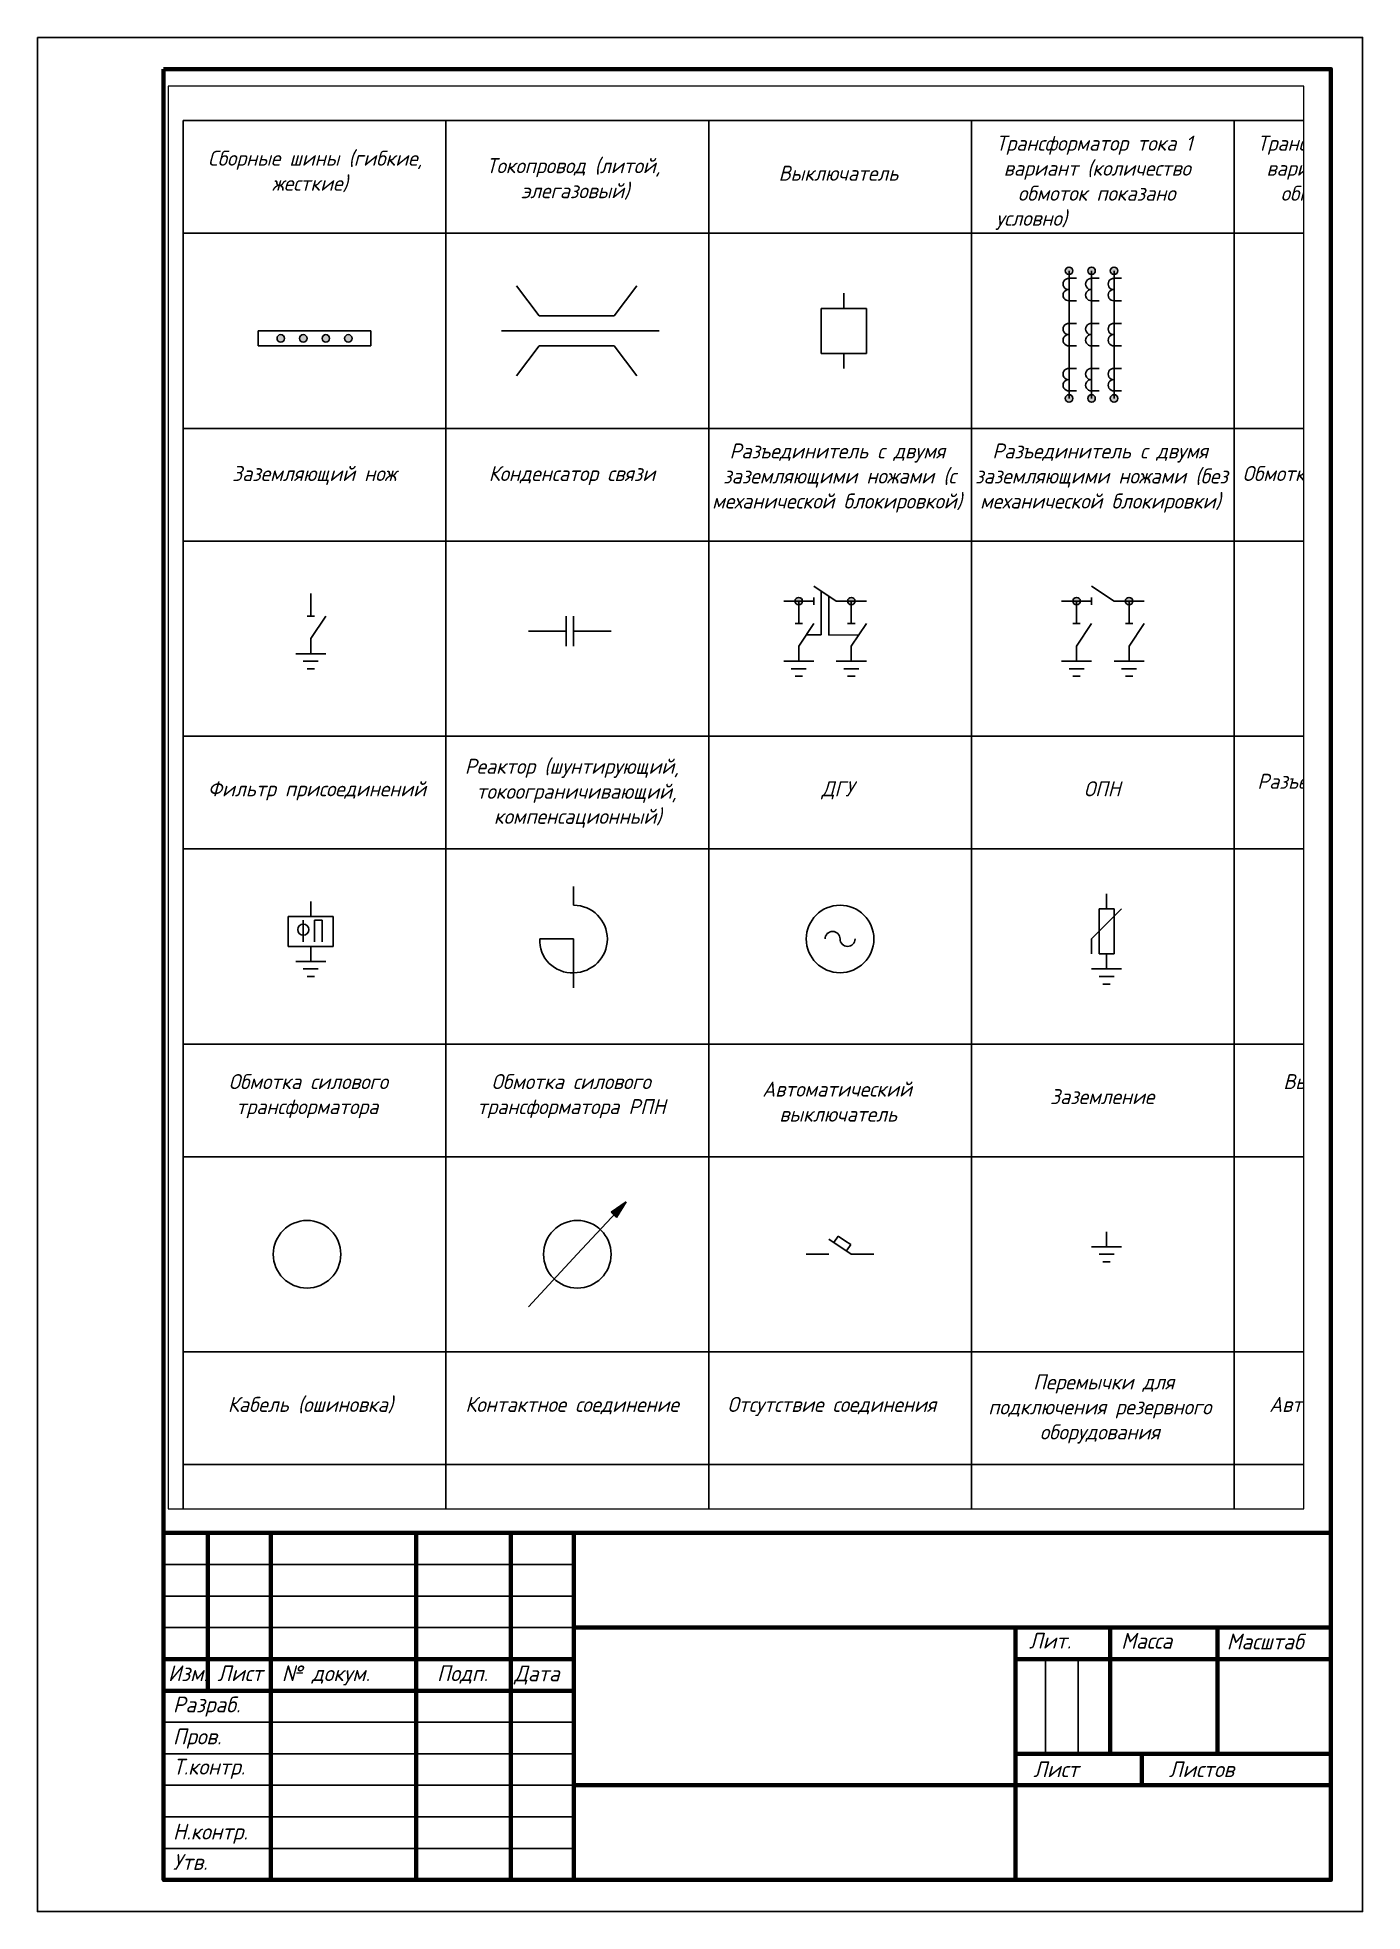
# Paper-space layout 'А4' of a CAD drawing. Header units: millimetres. Extents: x -1 to 209, y -1 to 296.
# The model-space entities are those that its viewports show. They can reach past a viewport. Long polylines and large blocks are cut down to what shows.
import ezdxf

# ---------------------------------------------------------------- set-up
doc = ezdxf.new("R2010")
doc.units = ezdxf.units.MM
doc.linetypes.add('JIS_02_2.0', pattern=[3, 2, -1])
doc.layers.get('Defpoints').update_dxf_attribs({"color": 52})
doc.layers.add('вспомогательные линии', color=11, linetype='Continuous', lineweight=30, transparency=0.5)
for name, color, linetype, lineweight in [('основные линии', 250, 'Continuous', 80), ('рамка-основные линии', 50, 'Continuous', 80), ('рамка-тонкие линии', 160, 'Continuous', 30), ('штриховые линии', 250, 'JIS_02_2.0', 30)]:
    doc.layers.add(name, color=color, linetype=linetype, lineweight=lineweight)
doc.layers.add('текст', color=170, linetype='Continuous')
doc.styles.add('стиль 2.5 ГОСТ', font='GOST type B.ttf', dxfattribs={"oblique": 15, "height": 2.5})
doc.styles.add('стиль 5 ГОСТ', font='GOST type B.ttf', dxfattribs={"oblique": 15, "height": 5})

msp = doc.modelspace()

# ---------------------------------------------------------------- hatches: boundary and pattern name
at = {"layer": 'основные линии', "lineweight": 30}
h = msp.add_hatch(color=256, dxfattribs=at)
h.dxf.hatch_style = 1
h.paths.add_polyline_path([(-90107.5, 133090, 1), (-90112.5, 133090, 1)])
h.paths.add_polyline_path([(-90092.5, 133090, 1), (-90097.5, 133090, 1)])
h.paths.add_polyline_path([(-90077.5, 133090, 1), (-90082.5, 133090, 1)])
h.paths.add_polyline_path([(-90107.5, 133175, 1), (-90112.5, 133175, 1)])
h.paths.add_polyline_path([(-90097.5, 133175, 1), (-90092.5, 133175, 1)])
h.paths.add_polyline_path([(-90082.5, 133175, 1), (-90077.5, 133175, 1)])
h = msp.add_hatch(color=256, dxfattribs=at)
h.dxf.hatch_style = 1
h.paths.add_polyline_path([(-90632.5, 133130, 1), (-90637.5, 133130, 1)])
h.paths.add_polyline_path([(-90617.5, 133130, 1), (-90622.5, 133130, 1)])
h.paths.add_polyline_path([(-90602.5, 133130, 1), (-90607.5, 133130, 1)])
h.paths.add_polyline_path([(-90587.5, 133130, 1), (-90592.5, 133130, 1)])
h = msp.add_hatch(color=256, dxfattribs=at)
h.dxf.hatch_style = 1
h.paths.add_polyline_path([(-90292.5, 132955), (-90290, 132955), (-90287.5, 132955, 1)])
h.paths.add_polyline_path([(-90287.5, 132955), (-90290, 132955), (-90290, 132952.5, 0.414214)])
h.paths.add_polyline_path([(-90290, 132955), (-90292.5, 132955, 0.414214), (-90290, 132952.5)])
h.paths.add_polyline_path([(-90257.5, 132955), (-90255, 132955), (-90252.5, 132955, 1)])
h.paths.add_polyline_path([(-90255, 132955), (-90257.5, 132955, 0.414214), (-90255, 132952.5)])
h.paths.add_polyline_path([(-90252.5, 132955), (-90255, 132955), (-90255, 132952.5, 0.414214)])
h = msp.add_hatch(color=256, dxfattribs=at)
h.dxf.hatch_style = 1
h.paths.add_polyline_path([(-90107.5, 132955), (-90105, 132955), (-90102.5, 132955, 1)])
h.paths.add_polyline_path([(-90102.5, 132955), (-90105, 132955), (-90105, 132952.5, 0.414214)])
h.paths.add_polyline_path([(-90105, 132955), (-90107.5, 132955, 0.414214), (-90105, 132952.5)])
h.paths.add_polyline_path([(-90072.5, 132955), (-90070, 132955), (-90067.5, 132955, 1)])
h.paths.add_polyline_path([(-90070, 132955), (-90072.5, 132955, 0.414214), (-90070, 132952.5)])
h.paths.add_polyline_path([(-90067.5, 132955), (-90070, 132955), (-90070, 132952.5, 0.414214)])
h = msp.add_hatch(color=256, dxfattribs=at)
h.dxf.hatch_style = 1
h.paths.add_polyline_path([(-90405, 132555), (-90414.9, 132548), (-90413.2, 132546.2)])
h.paths.add_polyline_path([(-90405, 132555), (-90413.2, 132546.2), (-90411.4, 132544.4)])

# ---------------------------------------------------------------- linework, layer by layer
at = {"layer": 'вспомогательные линии', "lineweight": 30}
for q in [(-90414.9, 132548), (-90411.4, 132544.4)]:
    msp.add_line((-90413.2, 132546.2), q, dxfattribs=at)
at = {"layer": 'основные линии', "lineweight": 30}
for p, q in [((-90462.9, 133145), (-90477.9, 133165)), ((-90412.9, 133145), (-90397.9, 133165)), ((-90110, 133175), (-90110, 133090)), ((-90105, 133170), (-90110, 133170)), ((-90110, 133170), (-90110, 133162.5)), ((-90095, 133175), (-90095, 133090)), ((-90090, 133170), (-90095, 133170)), ((-90080, 133090), (-90080, 133175)), ((-90075, 133170), (-90080, 133170)), ((-90260, 133150), (-90260, 133160)), ((-90105, 133155), (-90110, 133155)), ((-90090, 133155), (-90095, 133155)), ((-90075, 133155), (-90080, 133155)), ((-90462.9, 133145), (-90412.9, 133145)), ((-90275, 133135), (-90275, 133150)), ((-90275, 133150), (-90245, 133150)), ((-90245, 133150), (-90245, 133120)), ((-90105, 133140), (-90110, 133140)), ((-90090, 133140), (-90095, 133140)), ((-90075, 133140), (-90080, 133140)), ((-90650, 133135), (-90650, 133125)), ((-90575, 133135), (-90650, 133135)), ((-90575, 133125), (-90575, 133135)), ((-90487.9, 133135), (-90382.9, 133135)), ((-90275, 133120), (-90275, 133135)), ((-90650, 133125), (-90575, 133125)), ((-90462.9, 133125), (-90477.9, 133105)), ((-90462.9, 133125), (-90412.9, 133125)), ((-90412.9, 133125), (-90397.9, 133105)), ((-90245, 133120), (-90275, 133120)), ((-90260, 133120), (-90260, 133110)), ((-90105, 133125), (-90110, 133125)), ((-90090, 133125), (-90095, 133125)), ((-90075, 133125), (-90080, 133125)), ((-90105, 133110), (-90110, 133110)), ((-90090, 133110), (-90095, 133110)), ((-90075, 133110), (-90080, 133110)), ((-90105, 133095), (-90110, 133095)), ((-90090, 133095), (-90095, 133095)), ((-90075, 133095), (-90080, 133095)), ((-90265, 132955), (-90280, 132965)), ((-90080, 132955), (-90095, 132965)), ((-90615, 132960), (-90615, 132945)), ((-90300, 132955), (-90290, 132955)), ((-90290, 132955), (-90280, 132955)), ((-90290, 132955), (-90290, 132940)), ((-90280, 132955), (-90280, 132957.5)), ((-90280, 132955), (-90280, 132952.5)), ((-90265, 132955), (-90255, 132955)), ((-90255, 132955), (-90245, 132955)), ((-90255, 132955), (-90255, 132940)), ((-90115, 132955), (-90105, 132955)), ((-90105, 132955), (-90095, 132955)), ((-90105, 132955), (-90105, 132940)), ((-90095, 132955), (-90095, 132957.5)), ((-90095, 132955), (-90095, 132952.5)), ((-90080, 132955), (-90070, 132955)), ((-90070, 132955), (-90060, 132955)), ((-90070, 132955), (-90070, 132940)), ((-90615, 132945), (-90617.5, 132945)), ((-90615, 132945), (-90612.5, 132945)), ((-90615, 132930), (-90605, 132945)), ((-90445, 132935), (-90445, 132945)), ((-90440, 132925), (-90440, 132945)), ((-90290, 132940), (-90292.5, 132940)), ((-90290, 132940), (-90287.5, 132940)), ((-90290, 132925), (-90280, 132940)), ((-90255, 132940), (-90257.5, 132940)), ((-90255, 132940), (-90252.5, 132940)), ((-90255, 132925), (-90245, 132940)), ((-90105, 132940), (-90107.5, 132940)), ((-90105, 132940), (-90102.5, 132940)), ((-90105, 132925), (-90095, 132940)), ((-90070, 132940), (-90072.5, 132940)), ((-90070, 132940), (-90067.5, 132940)), ((-90070, 132925), (-90060, 132940)), ((-90615, 132930), (-90615, 132920)), ((-90470, 132935), (-90445, 132935)), ((-90445, 132935), (-90445, 132925)), ((-90440, 132935), (-90415, 132935)), ((-90615, 132920), (-90625, 132920)), ((-90620, 132915), (-90610, 132915)), ((-90615, 132920), (-90605, 132920)), ((-90290, 132915), (-90300, 132915)), ((-90290, 132925), (-90290, 132915)), ((-90290, 132915), (-90280, 132915)), ((-90255, 132915), (-90265, 132915)), ((-90255, 132925), (-90255, 132915)), ((-90255, 132915), (-90245, 132915)), ((-90105, 132915), (-90115, 132915)), ((-90105, 132925), (-90105, 132915)), ((-90105, 132915), (-90095, 132915)), ((-90070, 132915), (-90080, 132915)), ((-90070, 132925), (-90070, 132915)), ((-90070, 132915), (-90060, 132915)), ((-90615, 132910), (-90617.5, 132910)), ((-90615, 132910), (-90612.5, 132910)), ((-90290, 132910), (-90295, 132910)), ((-90290, 132905), (-90292.5, 132905)), ((-90290, 132910), (-90285, 132910)), ((-90290, 132905), (-90287.5, 132905)), ((-90255, 132910), (-90260, 132910)), ((-90255, 132905), (-90257.5, 132905)), ((-90255, 132910), (-90250, 132910)), ((-90255, 132905), (-90252.5, 132905)), ((-90105, 132910), (-90110, 132910)), ((-90105, 132905), (-90107.5, 132905)), ((-90105, 132910), (-90100, 132910)), ((-90105, 132905), (-90102.5, 132905)), ((-90070, 132910), (-90075, 132910)), ((-90070, 132905), (-90072.5, 132905)), ((-90070, 132910), (-90065, 132910)), ((-90070, 132905), (-90067.5, 132905)), ((-90440, 132765), (-90440, 132752.5)), ((-90615, 132745), (-90615, 132755)), ((-90085, 132760), (-90085, 132750)), ((-90630, 132745), (-90630, 132725)), ((-90615, 132745), (-90630, 132745)), ((-90620, 132740), (-90620, 132742.5)), ((-90620, 132740), (-90620, 132728)), ((-90600, 132745), (-90615, 132745)), ((-90612.5, 132740), (-90612.5, 132742.5)), ((-90612.5, 132742.5), (-90607.5, 132742.5)), ((-90612.5, 132740), (-90612.5, 132728)), ((-90607.5, 132742.5), (-90607.5, 132728)), ((-90600, 132725), (-90600, 132745)), ((-90095, 132730), (-90075, 132750)), ((-90090, 132720), (-90090, 132750)), ((-90090, 132750), (-90085, 132750)), ((-90085, 132750), (-90080, 132750)), ((-90080, 132750), (-90080, 132720)), ((-90440, 132730), (-90462.5, 132730)), ((-90440, 132730), (-90440, 132707.5)), ((-90095, 132720), (-90095, 132730)), ((-90630, 132725), (-90615, 132725)), ((-90615, 132715), (-90625, 132715)), ((-90615, 132725), (-90615, 132715)), ((-90615, 132725), (-90600, 132725)), ((-90615, 132715), (-90605, 132715)), ((-90085, 132720), (-90090, 132720)), ((-90080, 132720), (-90085, 132720)), ((-90085, 132720), (-90085, 132710)), ((-90615, 132710), (-90620, 132710)), ((-90615, 132705), (-90617.5, 132705)), ((-90615, 132710), (-90610, 132710)), ((-90615, 132705), (-90612.5, 132705)), ((-90440, 132707.5), (-90440, 132697.5)), ((-90085, 132710), (-90095, 132710)), ((-90090, 132705), (-90080, 132705)), ((-90085, 132710), (-90075, 132710)), ((-90085, 132700), (-90087.5, 132700)), ((-90085, 132700), (-90082.5, 132700)), ((-90437.5, 132520), (-90405, 132555)), ((-90405, 132555), (-90414.9, 132548)), ((-90411.4, 132544.4), (-90405, 132555)), ((-90414.9, 132548), (-90411.4, 132544.4)), ((-90255, 132520), (-90270, 132530)), ((-90263.7, 132532), (-90266.7, 132527.8)), ((-90259.5, 132529.2), (-90263.7, 132532)), ((-90259.5, 132529.2), (-90255.4, 132526.4)), ((-90255.4, 132526.4), (-90258.3, 132522.2)), ((-90085, 132535), (-90085, 132525)), ((-90437.5, 132520), (-90470, 132485)), ((-90285, 132520), (-90270, 132520)), ((-90255, 132520), (-90240, 132520)), ((-90085, 132525), (-90095, 132525)), ((-90090, 132520), (-90080, 132520)), ((-90085, 132515), (-90087.5, 132515)), ((-90085, 132525), (-90075, 132525)), ((-90085, 132515), (-90082.5, 132515))]:
    msp.add_line(p, q, dxfattribs=at)
for centre, radius in [((-90110, 133175), 2.5), ((-90095, 133175), 2.5), ((-90080, 133175), 2.5), ((-90635, 133130), 2.5), ((-90620, 133130), 2.5), ((-90605, 133130), 2.5), ((-90590, 133130), 2.5), ((-90110, 133090), 2.5), ((-90095, 133090), 2.5), ((-90080, 133090), 2.5), ((-90290, 132955), 2.5), ((-90255, 132955), 2.5), ((-90105, 132955), 2.5), ((-90070, 132955), 2.5), ((-90262.5, 132730), 22.5), ((-90620, 132736.2), 3.75), ((-90617.5, 132520), 22.5), ((-90437.5, 132520), 22.5)]:
    msp.add_circle(centre, radius, dxfattribs=at)
for centre, radius, start, end in [((-90110.2, 133166.2), 3.76, 86.6453, 273.3547), ((-90095.2, 133166.2), 3.76, 86.6453, 273.3547), ((-90080.2, 133166.2), 3.76, 86.6453, 273.3547), ((-90110.2, 133158.8), 3.76, 86.6453, 273.3547), ((-90095.2, 133158.8), 3.76, 86.6453, 273.3547), ((-90080.2, 133158.8), 3.76, 86.6453, 273.3547), ((-90110.2, 133136.2), 3.76, 86.6453, 273.3547), ((-90095.2, 133136.2), 3.76, 86.6453, 273.3547), ((-90080.2, 133136.2), 3.76, 86.6453, 273.3547), ((-90110.2, 133128.8), 3.76, 86.6453, 273.3547), ((-90095.2, 133128.8), 3.76, 86.6453, 273.3547), ((-90080.2, 133128.8), 3.76, 86.6453, 273.3547), ((-90110.2, 133106.2), 3.76, 86.6453, 273.3547), ((-90110.2, 133098.8), 3.76, 86.6453, 273.3547), ((-90095.2, 133106.2), 3.76, 86.6453, 273.3547), ((-90095.2, 133098.8), 3.76, 86.6453, 273.3547), ((-90080.2, 133106.2), 3.76, 86.6453, 273.3547), ((-90080.2, 133098.8), 3.76, 86.6453, 273.3547), ((-90440, 132730), 22.5, 270, 90), ((-90441.2, 132728.8), 21.3, 176.6335, 273.3665), ((-90267.5, 132730), 5, 0, 180), ((-90257.5, 132730), 5, 180, 0)]:
    msp.add_arc(centre, radius, start, end, dxfattribs=at)
at = {"layer": 'рамка-тонкие линии', "lineweight": 30}
for p, q in [((-90700, 133200), (-90700, 133275)), ((-90700, 133275), (-90525, 133275)), ((-90525, 133275), (-90525, 133200)), ((-90525, 133275), (-90350, 133275)), ((-90350, 133275), (-90350, 133200)), ((-90350, 133275), (-90175, 133275)), ((-90175, 133275), (-90175, 133200)), ((-90175, 133275), (-89825, 133275)), ((-90000, 133200), (-90000, 133275)), ((-90700, 133200), (-90700, 133070)), ((-90525, 133200), (-90700, 133200)), ((-90525, 133070), (-90525, 133200)), ((-90525, 133200), (-90350, 133200)), ((-90350, 133200), (-90350, 133070)), ((-90175, 133200), (-90350, 133200)), ((-90175, 133070), (-90175, 133200)), ((-90175, 133200), (-90000, 133200)), ((-90000, 133200), (-90000, 133070)), ((-89825, 133200), (-90000, 133200)), ((-90700, 133070), (-90525, 133070)), ((-90700, 132995), (-90700, 133070)), ((-90700, 133070), (-90525, 133070)), ((-90350, 133070), (-90525, 133070)), ((-90525, 133070), (-90525, 132995)), ((-90525, 133070), (-90350, 133070)), ((-90350, 133070), (-90175, 133070)), ((-90350, 133070), (-90350, 132995)), ((-90350, 133070), (-90175, 133070)), ((-90000, 133070), (-90175, 133070)), ((-90175, 133070), (-90175, 132995)), ((-90175, 133070), (-89825, 133070)), ((-90000, 133070), (-89825, 133070)), ((-90000, 132995), (-90000, 133070)), ((-90700, 132995), (-90700, 132865)), ((-90525, 132995), (-90700, 132995)), ((-90525, 132865), (-90525, 132995)), ((-90525, 132995), (-90350, 132995)), ((-90350, 132995), (-90350, 132865)), ((-90175, 132995), (-90350, 132995)), ((-90175, 132865), (-90175, 132995)), ((-90175, 132995), (-90000, 132995)), ((-90000, 132995), (-90000, 132865)), ((-89825, 132995), (-90000, 132995)), ((-90700, 132865), (-90525, 132865)), ((-90700, 132790), (-90700, 132865)), ((-90700, 132865), (-90525, 132865)), ((-90350, 132865), (-90525, 132865)), ((-90525, 132865), (-90525, 132790)), ((-90525, 132865), (-90350, 132865)), ((-90350, 132865), (-90175, 132865)), ((-90350, 132865), (-90350, 132790)), ((-90350, 132865), (-90175, 132865)), ((-90000, 132865), (-90175, 132865)), ((-90175, 132865), (-90175, 132790)), ((-90175, 132865), (-89825, 132865)), ((-90000, 132865), (-89825, 132865)), ((-90000, 132790), (-90000, 132865)), ((-90700, 132790), (-90700, 132660)), ((-90525, 132790), (-90700, 132790)), ((-90525, 132660), (-90525, 132790)), ((-90525, 132790), (-90350, 132790)), ((-90350, 132790), (-90350, 132660)), ((-90175, 132790), (-90350, 132790)), ((-90175, 132660), (-90175, 132790)), ((-90175, 132790), (-90000, 132790)), ((-90000, 132790), (-90000, 132660)), ((-89825, 132790), (-90000, 132790)), ((-90700, 132660), (-90525, 132660)), ((-90700, 132585), (-90700, 132660)), ((-90700, 132660), (-90525, 132660)), ((-90350, 132660), (-90525, 132660)), ((-90525, 132660), (-90525, 132585)), ((-90525, 132660), (-90350, 132660)), ((-90350, 132660), (-90175, 132660)), ((-90350, 132660), (-90350, 132585)), ((-90350, 132660), (-90175, 132660)), ((-90000, 132660), (-90175, 132660)), ((-90175, 132660), (-90175, 132585)), ((-90175, 132660), (-89825, 132660)), ((-90000, 132660), (-89825, 132660)), ((-90000, 132585), (-90000, 132660)), ((-90700, 132585), (-90700, 132455)), ((-90525, 132585), (-90700, 132585)), ((-90525, 132455), (-90525, 132585)), ((-90525, 132585), (-90350, 132585)), ((-90350, 132585), (-90350, 132455)), ((-90175, 132585), (-90350, 132585)), ((-90175, 132455), (-90175, 132585)), ((-90175, 132585), (-90000, 132585)), ((-90000, 132585), (-90000, 132455)), ((-89825, 132585), (-90000, 132585)), ((-90700, 132455), (-90525, 132455)), ((-90700, 132380), (-90700, 132455)), ((-90700, 132455), (-90525, 132455)), ((-90350, 132455), (-90525, 132455)), ((-90525, 132455), (-90525, 132380)), ((-90525, 132455), (-90350, 132455)), ((-90350, 132455), (-90175, 132455)), ((-90350, 132455), (-90350, 132380)), ((-90350, 132455), (-90175, 132455)), ((-90000, 132455), (-90175, 132455)), ((-90175, 132455), (-90175, 132380)), ((-90175, 132455), (-89825, 132455)), ((-90000, 132455), (-89825, 132455)), ((-90000, 132380), (-90000, 132455)), ((-90700, 132380), (-90700, 132250)), ((-90525, 132380), (-90700, 132380)), ((-90525, 132250), (-90525, 132380)), ((-90525, 132380), (-90350, 132380)), ((-90350, 132380), (-90350, 132250)), ((-90175, 132380), (-90350, 132380)), ((-90175, 132250), (-90175, 132380)), ((-90175, 132380), (-90000, 132380)), ((-90000, 132380), (-90000, 132250)), ((-89825, 132380), (-90000, 132380))]:
    msp.add_line(p, q, dxfattribs=at)
at = {"layer": 'штриховые линии', "lineweight": 30}
for p, q in [((-90275, 132932.5), (-90275, 132961.7)), ((-90270, 132932.3), (-90270, 132958.3)), ((-90285, 132932.5), (-90275, 132932.5)), ((-90250, 132932.5), (-90270, 132932.3))]:
    msp.add_line(p, q, dxfattribs=at)

# ---------------------------------------------------------------- texts
at = {"layer": 'основные линии', "lineweight": 30, "char_height": 10, "attachment_point": 1, "style": 'стиль 5 ГОСТ'}
for s, width, insert in [('\\pi230.79204;Таблица 1 - Условно графические обозначения', 525, (-90350, 133315)), ('\\pi13.89654;Разъединитель с двумя \\P\\pi9.60589;заземляющими ножами (с \\P\\pi2.2798;механической блокировкой)', 175, (-90350, 133060)), ('\\pi13.89654;Разъединитель с двумя \\P\\pi2.43197;заземляющими ножами (без \\P\\pi5.74357;механической блокировки)', 175, (-90175, 133060)), ('\\pi32.53422;Заземляющий нож', 175, (-90700, 133045)), ('\\pi28.5033;Конденсатор связи', 175, (-90525, 133045)), ('\\pi5.57045;Обмотка трансформатора \\P\\pi51.92502;напряжения', 175, (-90000, 133045)), ('\\pi12.56241;Реактор (шунтирующий, \\P\\pi20.31683;токоограничивающий, \\P\\pi31.91554;компенсационный)', 175, (-90525, 132850)), ('\\pi15.38205;Разъемное контактное \\P\\pi53.01248;соединение', 175, (-90000, 132840)), ('\\pi16.38205;Фильтр присоединений', 175, (-90700, 132835)), ('\\pi75.14857;ДГУ', 175, (-90350, 132835)), ('\\pi74.87286;ОПН', 175, (-90175, 132835)), ('\\pi30.33132;Обмотка силового \\P\\pi35.31312;трансформатора', 175, (-90700, 132640)), ('\\pi30.33132;Обмотка силового \\P\\pi20.82214;трансформатора РПН', 175, (-90525, 132640)), ('\\pi32.70089;Высокочастотный \\P\\pi48.30959;заградитель', 175, (-90000, 132640)), ('\\pi35.69843;Автоматический \\P\\pi47.06321;выключатель', 175, (-90350, 132635)), ('\\pi52.30234;Заземление', 175, (-90175, 132630)), ('\\pi41.12118;Перемычки для \\P\\pi11.19364;подключения резервного \\P\\pi45.59219;оборудования', 175, (-90175, 132440)), ('\\pi29.73438;Кабель (ошиновка)', 175, (-90700, 132425)), ('\\pi12.91634;Контактное соединение', 175, (-90525, 132425)), ('\\pi12.51248;Отсутствие соединения', 175, (-90350, 132425)), ('\\pi23.32162;Автотрансформатор', 175, (-90000, 132425))]:
    msp.add_mtext_dynamic_manual_height_columns(s, width=width, gutter_width=25, heights=[0], dxfattribs=dict(at, insert=insert))
at = {"layer": 'рамка-тонкие линии', "lineweight": 30, "attachment_point": 1, "style": 'стиль 5 ГОСТ'}
for s, insert, char_height in [('\\pi16.36704;{\\H2x;\\C256;\\c0;Трансформатор тока 1 \\P\\pi21.51168;вариант (количество \\P\\pi30.9835;обмоток показано \\P\\pi60.77306;условно)} ', (-90175, 133265), 5), ('\\pi15.38205;{\\C256;\\c0;Трансформатор тока 2 \\P\\pi21.51168;вариант (количество \\P\\pi30.9835;обмоток показано \\P\\pi60.77306;условно)}', (-90000, 133265), 10), ('\\pi16.53342;{\\C256;\\c0;Сборные шины (гибкие, \\P\\pi59.13293;жесткие)}', (-90700, 133255), 10), ('\\pi26.93197;{\\C256;\\c0;Токопровод (литой, \\P\\pi50.03342;элегазовый)}', (-90525, 133250), 10), ('\\pi46.56321;{\\C256;\\c0;Выключатель}', (-90350, 133245), 10)]:
    msp.add_mtext_dynamic_manual_height_columns(s, width=175, gutter_width=25, heights=[0], dxfattribs=dict(at, insert=insert, char_height=char_height))

psp = doc.layouts.new('А4')

# ---------------------------------------------------------------- linework, layer by layer
at = {"layer": 'рамка-основные линии'}
for p, q in [((19.31, 59.2), (19.31, 4.2)), ((19.31, 59.2), (204.31, 59.2)), ((26.31, 59.2), (26.31, 34.2)), ((36.31, 59.2), (36.31, 4.2)), ((59.31, 59.2), (59.31, 4.2)), ((74.31, 59.2), (74.31, 4.2)), ((84.31, 59.2), (84.31, 4.2)), ((84.31, 44.2), (204.31, 44.2)), ((154.31, 44.2), (154.31, 4.2)), ((169.31, 44.2), (169.31, 24.2)), ((186.31, 44.2), (186.31, 24.2)), ((19.31, 39.2), (84.31, 39.2)), ((154.31, 39.2), (204.31, 39.2)), ((19.31, 34.2), (84.31, 34.2)), ((154.31, 24.2), (204.31, 24.2)), ((174.31, 24.2), (174.31, 19.2)), ((84.31, 19.2), (204.31, 19.2))]:
    psp.add_line(p, q, dxfattribs=at)
psp.add_lwpolyline([(19.31, 291.2), (204.31, 291.2), (204.31, 4.2), (19.31, 4.2)], close=True, dxfattribs=at)
at = {"layer": 'рамка-тонкие линии'}
for p, q in [((19.31, 54.2), (84.31, 54.2)), ((19.31, 49.2), (84.31, 49.2)), ((19.31, 44.2), (84.31, 44.2)), ((159.05, 39.2), (159.05, 24.2)), ((164.24, 39.2), (164.24, 24.2)), ((19.31, 29.2), (84.31, 29.2)), ((19.31, 24.2), (84.31, 24.2)), ((19.31, 19.2), (84.31, 19.2)), ((19.31, 14.2), (84.31, 14.2)), ((19.31, 9.2), (84.31, 9.2))]:
    psp.add_line(p, q, dxfattribs=at)
psp.add_lwpolyline([(-0.69, 296.2), (209.31, 296.2), (209.31, -0.8), (-0.69, -0.8)], close=True, dxfattribs=at)

# ---------------------------------------------------------------- texts
at = {"layer": 'текст', "char_height": 2.5, "attachment_point": 1, "style": 'стиль 2.5 ГОСТ'}
for s, width, insert in [('Лит.', 1.0945, (156.45, 43.37)), ('Масса', 1.0945, (171.06, 43.35)), ('Масштаб', 1.0945, (187.79, 43.24)), ('Дата', 11.7751, (74.87, 38.18)), ('Разраб.  ', 15.2903, (20.78, 33.26)), ('Пров.    ', 14.2385, (20.78, 28.19)), ('Т.контр.', 1.0945, (20.79, 23.4)), ('Лист', 1.0945, (157.14, 23)), ('Листов', 1.0945, (178.6, 23)), ('Н.контр.', 1.0945, (20.78, 13.11)), ('Утв.', 1.0945, (20.78, 8.3))]:
    psp.add_mtext_dynamic_manual_height_columns(s, width=width, gutter_width=12.5, heights=[0], dxfattribs=dict(at, insert=insert))
at = {"layer": 'текст', "insert": (20, 38.21), "char_height": 2.5, "width": 57.4184, "attachment_point": 1, "style": 'стиль 2.5 ГОСТ'}
psp.add_mtext('\\pt52.5,65;Изм. Лист  № докум.       Подп.\\P', dxfattribs=at)

# ---------------------------------------------------------------- viewports
at = {"layer": 'Defpoints'}
psp.add_viewport(center=(110.01, 175.75), size=(179.96, 225.426), view_center_point=(-90331.84, 132824.21), view_height=947.343, dxfattribs=at)

doc.saveas('drawing.dxf')
